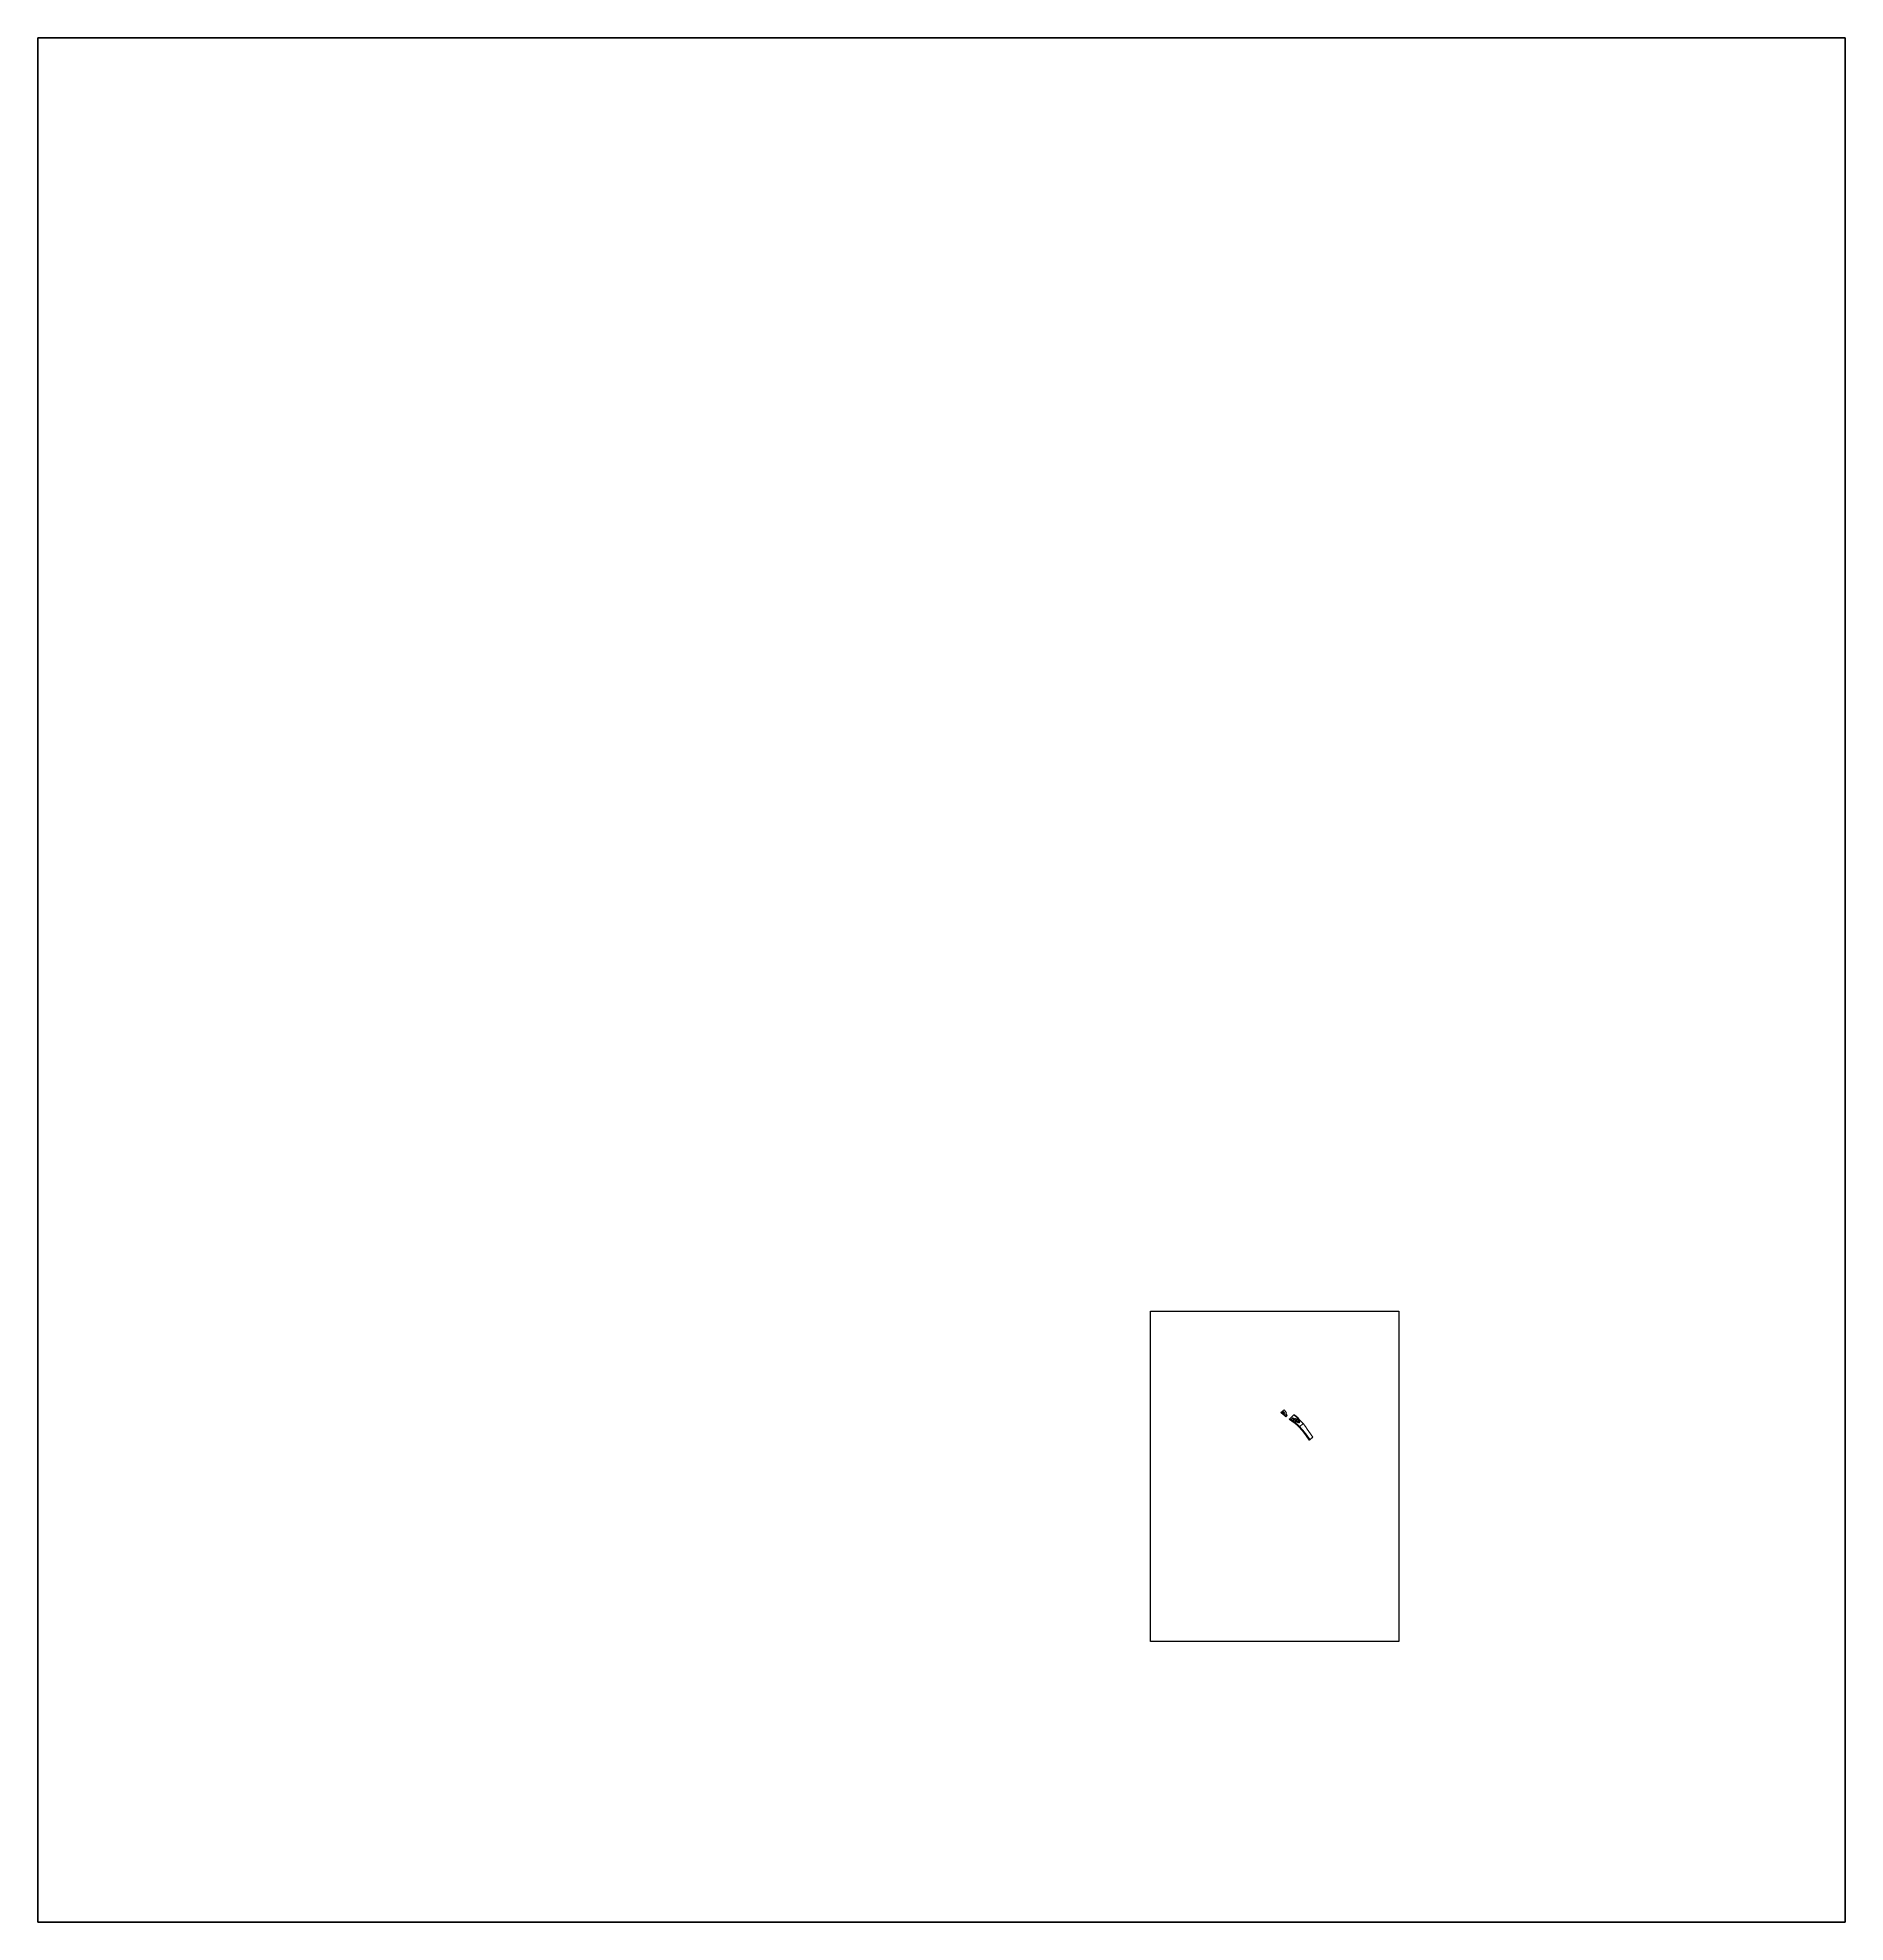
# Model space of a CAD drawing. Header units: inches. Extents: x 378208 to 385429, y 681747 to 689280.
import ezdxf
from ezdxf.enums import TextEntityAlignment as Align

# ---------------------------------------------------------------- set-up
doc = ezdxf.new("R2010")
doc.units = ezdxf.units.IN
doc.header["$MEASUREMENT"] = 0
for name, color, linetype, lineweight in [('corp', 1, 'Continuous', 0), ('linii ACAD', 4, 'Continuous', 0), ('raster', 4, 'Continuous', 0), ('text nr cad', 1, 'Continuous', 0), ('text nr inreg', 1, 'Continuous', 0), ('text suprafata', 1, 'Continuous', 0)]:
    doc.layers.add(name, color=color, linetype=linetype, lineweight=lineweight)
doc.styles.get("Standard").update_dxf_attribs({"font": 'arial.ttf'})
doc.styles.add('Style-romand', font='romand.shx')
doc.styles.add('Style-txt', font='txt.shx')
picture_1 = doc.add_image_def('image1.ecw', size_in_pixel=(32692, 41531))
picture_2 = doc.add_image_def('image2.ecw', size_in_pixel=(23609, 17798))

# ---------------------------------------------------------------- blocks, each defined once
blk = doc.blocks.new('412542007-1')
at = {"layer": 'linii ACAD', "flags": 128}
blk.add_lwpolyline([(383227.73, 683744.13), (383229.78, 683746.27), (383246.53, 683731.11), (383262.08, 683713.98), (383277.7, 683693.5), (383289.84, 683676.13), (383287.47, 683674.29), (383275.13, 683691.92), (383259.58, 683712.31), (383244.32, 683729.09)], dxfattribs=at)
at = {"layer": 'linii ACAD'}
for tag, p in [('4651', (383227.73, 683748.13)), ('412542007-1', (383227.73, 683745.13))]:
    blk.add_attdef(tag, p, '', height=1.8, dxfattribs=at)
blk = doc.blocks.new('412542007-2')
at = {"layer": 'linii ACAD', "flags": 128}
blk.add_lwpolyline([(383249.41, 683727.93), (383263.05, 683740.2), (383272.85, 683728.85), (383279.21, 683718.57), (383285.81, 683708.43), (383302.47, 683685.92), (383289.84, 683676.13), (383277.7, 683693.5), (383262.08, 683713.98)], dxfattribs=at)
at = {"layer": 'linii ACAD'}
for tag, p in [('4652', (383249.41, 683731.93)), ('412542007-2', (383249.41, 683728.93))]:
    blk.add_attdef(tag, p, '', height=1.8, dxfattribs=at)
blk = doc.blocks.new('412542007-3')
at = {"layer": 'linii ACAD', "flags": 128}
blk.add_lwpolyline([(383229.78, 683746.27), (383230.17, 683745.92), (383246.53, 683731.11), (383249.41, 683727.93), (383263.05, 683740.2), (383249.51, 683755.9), (383243.33, 683761.63)], dxfattribs=at)
at = {"layer": 'linii ACAD'}
for tag, p in [('4653', (383229.78, 683750.27)), ('412542007-3', (383229.78, 683747.27))]:
    blk.add_attdef(tag, p, '', height=1.8, dxfattribs=at)
blk = doc.blocks.new('412542007-4')
at = {"layer": 'linii ACAD', "flags": 128}
blk.add_lwpolyline([(383227.73, 683744.13), (383208.7, 683758.26), (383226.54, 683774.96), (383234.66, 683769.69), (383243.33, 683761.63), (383243.33, 683761.63), (383229.78, 683746.27), (383229.78, 683746.27), (383229.78, 683746.27)], dxfattribs=at)
at = {"layer": 'linii ACAD'}
for tag, p in [('4654', (383227.73, 683748.13)), ('412542007-4', (383227.73, 683745.13))]:
    blk.add_attdef(tag, p, '', height=1.8, dxfattribs=at)

msp = doc.modelspace()

# ---------------------------------------------------------------- linework, layer by layer
at = {"color": 0}
msp.add_lwpolyline([(383221.6, 683762.7), (383228.5, 683756.6), (383228.4, 683756.3), (383228.1, 683754.4), (383227.1, 683753.3), (383225.2, 683752.8), (383224.2, 683751.7), (383223.7, 683750.9), (383222.3, 683751.2), (383222, 683751.9), (383216.4, 683756.9)], close=True, dxfattribs=at)
at = {"layer": 'corp', "flags": 128}
for points in [[(383187.6, 683795.9), (383197.1, 683783.3), (383194.4, 683781.2), (383199.8, 683772.6), (383194.1, 683767.9), (383188.3, 683772.6), (383183.1, 683776.2), (383177, 683781.9), (383174.4, 683784.3), (383180.4, 683789.6), (383181.3, 683790.3)], [(383177.7, 683782.6), (383183.5, 683777.1), (383188.5, 683781.9), (383188.5, 683783.8), (383184.6, 683787.6), (383184.1, 683788.2), (383183.2, 683788), (383182.7, 683787.4)], [(383229.8, 683746.3), (383230.2, 683745.9), (383246.5, 683731.1), (383249.4, 683727.9), (383263, 683740.2), (383249.5, 683755.9), (383243.3, 683761.6)], [(383235.2, 683749.1), (383242.3, 683757), (383250.2, 683750), (383243.7, 683742.8), (383240.1, 683746), (383239.1, 683746.9), (383238.4, 683746.2)]]:
    msp.add_lwpolyline(points, close=True, dxfattribs=at)
at = {"layer": 'corp', "lineweight": 140, "flags": 128}
for points in [[(383227.7, 683744.1), (383208.7, 683758.3), (383226.5, 683775), (383234.7, 683769.7), (383243.3, 683761.6), (383229.8, 683746.3)], [(383216.4, 683756.9), (383222, 683751.9), (383222.3, 683751.2), (383223.7, 683750.9), (383224.2, 683751.7), (383225.2, 683752.8), (383227.1, 683753.3), (383228.1, 683754.4), (383228.4, 683756.3), (383228.5, 683756.6), (383221.6, 683762.7)]]:
    msp.add_lwpolyline(points, close=True, dxfattribs=at)
at = {"layer": 'corp', "color": 5, "lineweight": 30, "flags": 128}
msp.add_lwpolyline([(383215.8, 683756.8), (383221.4, 683751.8), (383221.7, 683751.1), (383223.1, 683750.8), (383223.6, 683751.6), (383224.7, 683752.7), (383226.5, 683753.2), (383227.5, 683754.3), (383227.8, 683756.2), (383227.9, 683756.5), (383221, 683762.6)], close=True, dxfattribs=at)
at = {"layer": 'linii ACAD', "flags": 128}
for points in [[(383227.7, 683744.1), (383208.7, 683758.3), (383226.5, 683775), (383234.7, 683769.7), (383243.3, 683761.6), (383243.3, 683761.6), (383229.8, 683746.3), (383229.8, 683746.3), (383229.8, 683746.3)], [(383227.7, 683744.1), (383229.8, 683746.3), (383246.5, 683731.1), (383262.1, 683714), (383277.7, 683693.5), (383289.8, 683676.1), (383287.5, 683674.3), (383275.1, 683691.9), (383259.6, 683712.3), (383244.3, 683729.1)], [(383229.8, 683746.3), (383230.2, 683745.9), (383246.5, 683731.1), (383249.4, 683727.9), (383263, 683740.2), (383249.5, 683755.9), (383243.3, 683761.6)], [(383249.4, 683727.9), (383263, 683740.2), (383272.8, 683728.8), (383279.2, 683718.6), (383285.8, 683708.4), (383302.5, 683685.9), (383289.8, 683676.1), (383277.7, 683693.5), (383262.1, 683714)]]:
    msp.add_lwpolyline(points, close=True, dxfattribs=at)

# ---------------------------------------------------------------- block references
at = {"layer": 'linii ACAD'}
ref = msp.add_blockref('412542007-4', (0, 0), dxfattribs=at)
ref.add_attrib('4654', '4654', (383212.3, 683760), dxfattribs={"height": 1.8})
ref.add_attrib('412542007-4', '41254-07-4', (383210.2, 683757.8), dxfattribs={"height": 1.8})
ref = msp.add_blockref('412542007-1', (0, 0), dxfattribs=at)
ref.add_attrib('4651', '4651', (383230.9, 683742.1), dxfattribs={"height": 1.8})
ref.add_attrib('412542007-1', '41254-07-1', (383232.5, 683739.8), dxfattribs={"height": 1.8})
ref = msp.add_blockref('412542007-3', (0, 0), dxfattribs=at)
ref.add_attrib('4653', '4653', (383240, 683755.6), dxfattribs={"height": 1.8})
ref.add_attrib('412542007-3', '41254-07-3', (383236.8, 683752.5), dxfattribs={"height": 1.8})
ref = msp.add_blockref('412542007-2', (0, 0), dxfattribs=at)
ref.add_attrib('4652', '4652', (383252.3, 683728), dxfattribs={"height": 1.8})
ref.add_attrib('412542007-2', '41254-07-2', (383252.8, 683725), dxfattribs={"height": 1.8})

# ---------------------------------------------------------------- texts
at = {"layer": 'text nr cad', "style": 'Style-txt'}
for s, p in [('C1', (383182.7, 683783.3)), ('5421', (383190.9, 683773.5)), ('C', (383241.3, 683748.3)), ('50063', (383244.5, 683744.1))]:
    msp.add_text(s, height=1, dxfattribs=at).set_placement(p, align=Align.TOP_LEFT)
at = {"layer": 'text nr cad', "lineweight": 140, "style": 'Style-romand'}
for s, p in [('2', (383224.3, 683754.4)), ('1', (383228.5, 683759.2))]:
    msp.add_text(s, height=1, dxfattribs=at).set_placement(p, align=Align.TOP_LEFT)
at = {"layer": 'text nr inreg', "style": 'Style-txt'}
for s, p in [('1945-09-1', (383188.5, 683774.9)), ('17761-09', (383244.5, 683745.1))]:
    msp.add_text(s, height=1, dxfattribs=at).set_placement(p, align=Align.TOP_LEFT)
at = {"layer": 'text nr inreg', "lineweight": 140, "style": 'Style-romand'}
for s, p in [('38739-10-2', (383224.3, 683755.4)), ('38739-10-1', (383228.5, 683760.2))]:
    msp.add_text(s, height=1, dxfattribs=at).set_placement(p, align=Align.TOP_LEFT)
at = {"layer": 'text suprafata', "style": 'Style-txt'}
for s, p in [('65.77', (383181.5, 683784.6)), ('341.09', (383188.3, 683776.7)), ('106.11', (383241.3, 683750.3)), ('547.04', (383244.5, 683746.1))]:
    msp.add_text(s, height=1, dxfattribs=at).set_placement(p, align=Align.TOP_LEFT)
at = {"layer": 'text suprafata', "lineweight": 140, "style": 'Style-romand'}
for s, p in [('76.25', (383224.3, 683756.4)), ('546.95', (383228.5, 683761.2))]:
    msp.add_text(s, height=1, dxfattribs=at).set_placement(p, align=Align.TOP_LEFT)

# ---------------------------------------------------------------- pictures from other files: only their frames are drawn
image = msp.add_image(picture_2, insert=(379388.6, 676777.2), size_in_units=(11804.5, 8899))
image.set_boundary_path([(6529.27, 2971.56), (8512.43, 5613.8)])
at = {"layer": 'raster', "lineweight": 140}
image = msp.add_image(picture_1, insert=(377390.4, 681195.5), size_in_units=(16346, 20765.5), dxfattribs=at)
image.set_boundary_path([(1633.78, 25361.58), (16077.6, 40427.63)])

doc.saveas('drawing.dxf')
